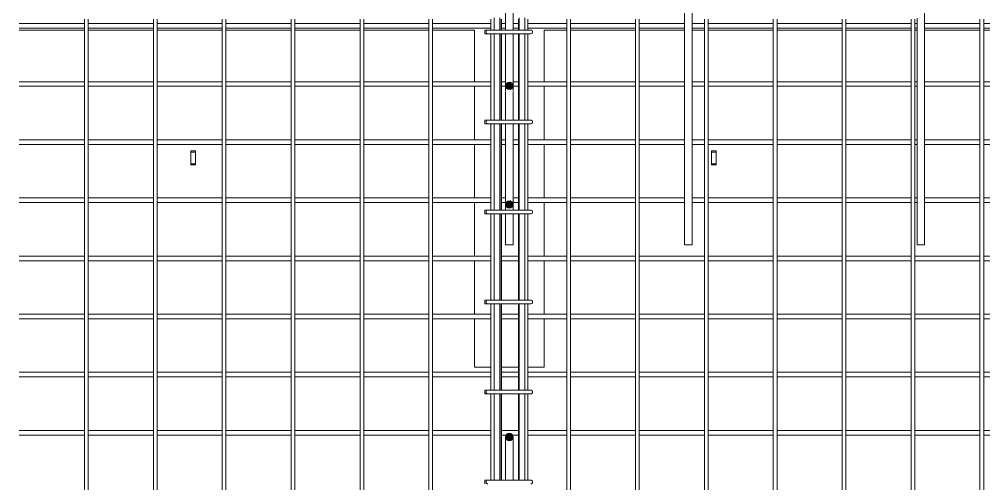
# Model space of a CAD drawing. Header units: millimetres. Extents: x 61914 to 85282, y 2378 to 28606.
# Drawn here: x 64829 to 66903, y 25975 to 26974 of the extents above; entities that cross this region are included whole.
import ezdxf

# ---------------------------------------------------------------- set-up
doc = ezdxf.new("R2010")
doc.units = ezdxf.units.MM
for name, color, linetype, lineweight in [('A-FLOR', 192, 'Continuous', 18), ('A-GENM', 13, 'Continuous', 18), ('S-RBAR', 171, 'Continuous', 18)]:
    doc.layers.add(name, color=color, linetype=linetype, lineweight=lineweight)

# ---------------------------------------------------------------- blocks, each defined once
blk = doc.blocks.new('RR spread anchor face based - RR-SA-2_5-150-614724-Elevation Top1')
at = {"layer": 'A-GENM'}
for p, q in [((66318, 26687.9), (66318, 26690.4)), ((66318, 26690.4), (66328, 26690.4)), ((66318, 26662.9), (66318, 26687.9)), ((66318, 26687.9), (66328, 26687.9)), ((66328, 26690.4), (66328, 26687.9)), ((66328, 26687.9), (66328, 26662.9)), ((66318, 26660.4), (66318, 26662.9)), ((66318, 26662.9), (66328, 26662.9)), ((66328, 26660.4), (66318, 26660.4)), ((66328, 26662.9), (66328, 26660.4))]:
    blk.add_line(p, q, dxfattribs=at)

msp = doc.modelspace()

# ---------------------------------------------------------------- hatches: boundary and pattern name
at = {"layer": 'S-RBAR'}
h = msp.add_hatch(color=256, dxfattribs=at)
edge = h.paths.add_edge_path()
edge.add_arc((65883.04259, 26830.42427), 8, 0, 360)
for points in [[(65885.51472, 26822.81582), (65891.04259, 26830.42427), (65885.51472, 26838.03272), (65876.57045, 26835.12655), (65876.57045, 26825.72199)], [(65885.51472, 26567.81582), (65891.04259, 26575.42427), (65885.51472, 26583.03272), (65876.57045, 26580.12655), (65876.57045, 26570.72199)], [(65885.51472, 26067.81582), (65891.04259, 26075.42427), (65885.51472, 26083.03272), (65876.57045, 26080.12655), (65876.57045, 26070.72199)]]:
    msp.add_hatch(color=256, dxfattribs=at).paths.add_polyline_path(points)
h = msp.add_hatch(color=256, dxfattribs=at)
edge = h.paths.add_edge_path()
edge.add_arc((65883.04259, 26575.42427), 8, 0, 360)
h = msp.add_hatch(color=256, dxfattribs=at)
edge = h.paths.add_edge_path()
edge.add_arc((65883.04259, 26075.42427), 8, 0, 360)

# ---------------------------------------------------------------- linework, layer by layer
at = {"layer": 'A-FLOR'}
for p, q in [((64828.86077, 26950.39395), (64969.04259, 26950.39395)), ((64977.04259, 26950.39395), (65117.2244, 26950.39395)), ((65125.2244, 26950.39395), (65265.40622, 26950.39395)), ((65273.64915, 26950.39395), (65413.58804, 26950.39395)), ((65421.58804, 26950.39395), (65561.76986, 26950.39395)), ((65569.76986, 26950.39395), (65709.95168, 26950.39395)), ((65717.95168, 26950.39395), (65808.04259, 26950.39395)), ((65808.04259, 26950.39395), (65808.04259, 26839.39395)), ((65958.04259, 26950.39395), (66006.31531, 26950.39395)), ((65958.04259, 26839.39395), (65958.04259, 26950.39395)), ((66014.31531, 26950.39395), (66154.49713, 26950.39395)), ((66162.49713, 26950.39395), (66260.04259, 26950.39395)), ((66276.04259, 26950.39395), (66302.67895, 26950.39395)), ((66310.67895, 26950.39395), (66450.86077, 26950.39395)), ((66458.86077, 26950.39395), (66599.04259, 26950.39395)), ((66607.04259, 26950.39395), (66747.2244, 26950.39395)), ((66755.2244, 26950.39395), (66760.04259, 26950.39395)), ((66776.04259, 26950.39395), (66895.40622, 26950.39395)), ((66903.40622, 26950.39395), (67043.58804, 26950.39395)), ((65808.04259, 26829.39395), (65808.04259, 26714.39395)), ((65958.04259, 26714.39395), (65958.04259, 26829.39395)), ((65808.04259, 26704.39395), (65808.04259, 26589.39395)), ((65958.04259, 26589.39395), (65958.04259, 26704.39395)), ((65808.04259, 26579.39395), (65808.04259, 26464.39395)), ((65958.04259, 26464.39395), (65958.04259, 26579.39395)), ((65808.04259, 26454.39395), (65808.04259, 26339.39395)), ((65958.04259, 26339.39395), (65958.04259, 26454.39395)), ((65808.04259, 26329.39395), (65808.04259, 26225.39395)), ((65958.04259, 26225.39395), (65958.04259, 26329.39395)), ((65808.04259, 26225.39395), (65843.04259, 26225.39395)), ((65866.13349, 26225.39395), (65903.04259, 26225.39395)), ((65923.04259, 26225.39395), (65958.04259, 26225.39395))]:
    msp.add_line(p, q, dxfattribs=at)
at = {"layer": 'S-RBAR'}
for p, q in [((65875.04259, 26989.97999), (65875.04259, 26970.86017)), ((65891.04259, 26989.97999), (65891.04259, 26970.86017)), ((66260.04259, 26989.97999), (66260.04259, 26970.86017)), ((66276.04259, 26989.97999), (66276.04259, 26970.86017)), ((66776.04259, 26989.97999), (66776.04259, 26970.86017)), ((64969.04259, 26973.55037), (64969.04259, 26965.09801)), ((64977.04259, 26973.55037), (64977.04259, 26965.09801)), ((65117.2244, 26973.55037), (65117.2244, 26965.09801)), ((65125.2244, 26973.55037), (65125.2244, 26965.09801)), ((65265.40622, 26973.55037), (65265.40622, 26965.09801)), ((65273.40622, 26973.55037), (65273.40622, 26965.09801)), ((65413.58804, 26973.55037), (65413.58804, 26965.09801)), ((65421.58804, 26973.55037), (65421.58804, 26965.09801)), ((65561.76986, 26973.55037), (65561.76986, 26965.09801)), ((65569.76986, 26973.55037), (65569.76986, 26965.09801)), ((65709.95168, 26973.55037), (65709.95168, 26965.09801)), ((65717.95168, 26973.55037), (65717.95168, 26965.09801)), ((65843.04259, 26965.87702), (65843.04259, 26973.98577)), ((65850.44756, 26976.68907), (65850.44756, 26967.42188)), ((65862.44756, 26976.68907), (65862.44756, 26967.42188)), ((65863.04259, 26965.87702), (65863.04259, 26973.98577)), ((65866.13349, 26973.55037), (65866.13349, 26965.09801)), ((65875.04259, 26970.86017), (65875.04259, 26950.39395)), ((65891.04259, 26970.86017), (65891.04259, 26950.39395)), ((65903.04259, 26965.87702), (65903.04259, 26973.98577)), ((65904.29414, 26976.68907), (65904.29414, 26967.42188)), ((65916.29414, 26976.68907), (65916.29414, 26967.42188)), ((65923.04259, 26965.87702), (65923.04259, 26973.98577)), ((66006.31531, 26973.55037), (66006.31531, 26965.09801)), ((66014.31531, 26973.55037), (66014.31531, 26965.09801)), ((66154.49713, 26973.55037), (66154.49713, 26965.09801)), ((66162.49713, 26973.55037), (66162.49713, 26965.09801)), ((66260.04259, 26970.86017), (66260.04259, 26488.48993)), ((66276.04259, 26970.86017), (66276.04259, 26488.48993)), ((66302.67895, 26973.55037), (66302.67895, 26965.09801)), ((66310.67895, 26973.55037), (66310.67895, 26965.09801)), ((66450.86077, 26973.55037), (66450.86077, 26965.09801)), ((66458.86077, 26973.55037), (66458.86077, 26965.09801)), ((66599.04259, 26973.55037), (66599.04259, 26965.09801)), ((66607.04259, 26973.55037), (66607.04259, 26965.09801)), ((66747.2244, 26973.55037), (66747.2244, 26965.09801)), ((66755.2244, 26973.55037), (66755.2244, 26965.09801)), ((66760.04259, 26975.8252), (66760.04259, 26970.86017)), ((66760.04259, 26970.86017), (66760.04259, 26488.48993)), ((66776.04259, 26970.86017), (66776.04259, 26488.48993)), ((66895.40622, 26973.55037), (66895.40622, 26965.09801)), ((66903.40622, 26973.55037), (66903.40622, 26965.09801)), ((64828.86077, 26964.39395), (64969.04259, 26964.39395)), ((64828.86077, 26954.39395), (64969.04259, 26954.39395)), ((64969.04259, 26965.09801), (64969.04259, 26951.68988)), ((64969.04259, 26943.23752), (64969.04259, 26951.68988)), ((64977.04259, 26965.09801), (64977.04259, 26951.68988)), ((64977.04259, 26964.39395), (65117.2244, 26964.39395)), ((64977.04259, 26954.39395), (65117.2244, 26954.39395)), ((64977.04259, 26943.23752), (64977.04259, 26951.68988)), ((65117.2244, 26965.09801), (65117.2244, 26951.68988)), ((65117.2244, 26943.23752), (65117.2244, 26951.68988)), ((65125.2244, 26965.09801), (65125.2244, 26951.68988)), ((65125.2244, 26964.39395), (65265.40622, 26964.39395)), ((65125.2244, 26954.39395), (65265.40622, 26954.39395)), ((65125.2244, 26943.23752), (65125.2244, 26951.68988)), ((65265.40622, 26965.09801), (65265.40622, 26951.68988)), ((65265.40622, 26943.23752), (65265.40622, 26951.68988)), ((65273.40622, 26965.09801), (65273.40622, 26951.68988)), ((65273.40622, 26943.23752), (65273.40622, 26951.68988)), ((65273.64915, 26964.39395), (65413.58804, 26964.39395)), ((65273.64915, 26954.39395), (65413.58804, 26954.39395)), ((65413.58804, 26965.09801), (65413.58804, 26951.68988)), ((65413.58804, 26943.23752), (65413.58804, 26951.68988)), ((65421.58804, 26965.09801), (65421.58804, 26951.68988)), ((65421.58804, 26964.39395), (65561.76986, 26964.39395)), ((65421.58804, 26954.39395), (65561.76986, 26954.39395)), ((65421.58804, 26943.23752), (65421.58804, 26951.68988)), ((65561.76986, 26965.09801), (65561.76986, 26951.68988)), ((65561.76986, 26943.23752), (65561.76986, 26951.68988)), ((65569.76986, 26965.09801), (65569.76986, 26951.68988)), ((65569.76986, 26964.39395), (65709.95168, 26964.39395)), ((65569.76986, 26954.39395), (65709.95168, 26954.39395)), ((65569.76986, 26943.23752), (65569.76986, 26951.68988)), ((65709.95168, 26965.09801), (65709.95168, 26951.68988)), ((65709.95168, 26943.23752), (65709.95168, 26951.68988)), ((65717.95168, 26965.09801), (65717.95168, 26951.68988)), ((65717.95168, 26964.39395), (65843.04259, 26964.39395)), ((65717.95168, 26954.39395), (65843.04259, 26954.39395)), ((65717.95168, 26943.23752), (65717.95168, 26951.68988)), ((65837.04259, 26950.39395), (65830.55373, 26950.39395)), ((65830.55373, 26950.39395), (65830.55373, 26942.39395)), ((65837.04259, 26950.39395), (65857.04259, 26950.39395)), ((65843.04259, 26965.87702), (65843.04259, 26950.39395)), ((65850.44756, 26967.42188), (65850.44756, 26950.39395)), ((65909.04259, 26950.39395), (65857.04259, 26950.39395)), ((65862.44756, 26967.42188), (65862.44756, 26950.39395)), ((65863.04259, 26965.87702), (65863.04259, 26950.39395)), ((65866.13349, 26965.09801), (65866.13349, 26951.68988)), ((65866.13349, 26964.39395), (65875.04259, 26964.39395)), ((65866.13349, 26954.39395), (65875.04259, 26954.39395)), ((65866.13349, 26950.42819), (65866.13349, 26951.68988)), ((65891.04259, 26964.39395), (65903.04259, 26964.39395)), ((65891.04259, 26954.39395), (65903.04259, 26954.39395)), ((65903.04259, 26965.87702), (65903.04259, 26950.39395)), ((65904.29414, 26967.42188), (65904.29414, 26950.39395)), ((65909.04259, 26950.39395), (65923.18472, 26950.39395)), ((65916.29414, 26967.42188), (65916.29414, 26950.39395)), ((65923.04259, 26965.87702), (65923.04259, 26950.39395)), ((65923.04259, 26964.39395), (66006.31531, 26964.39395)), ((65923.04259, 26954.39395), (66006.31531, 26954.39395)), ((65923.18472, 26950.39395), (65929.04259, 26950.39395)), ((65923.18472, 26950.39395), (65929.04259, 26950.39395)), ((66006.31531, 26965.09801), (66006.31531, 26951.68988)), ((66006.31531, 26943.23752), (66006.31531, 26951.68988)), ((66014.31531, 26965.09801), (66014.31531, 26951.68988)), ((66014.31531, 26964.39395), (66154.49713, 26964.39395)), ((66014.31531, 26954.39395), (66154.49713, 26954.39395)), ((66014.31531, 26943.23752), (66014.31531, 26951.68988)), ((66154.49713, 26965.09801), (66154.49713, 26951.68988)), ((66154.49713, 26943.23752), (66154.49713, 26951.68988)), ((66162.49713, 26965.09801), (66162.49713, 26951.68988)), ((66162.49713, 26964.39395), (66260.04259, 26964.39395)), ((66162.49713, 26954.39395), (66260.04259, 26954.39395)), ((66162.49713, 26943.23752), (66162.49713, 26951.68988)), ((66276.04259, 26964.39395), (66302.67895, 26964.39395)), ((66276.04259, 26954.39395), (66302.67895, 26954.39395)), ((66302.67895, 26965.09801), (66302.67895, 26951.68988)), ((66302.67895, 26943.23752), (66302.67895, 26951.68988)), ((66310.67895, 26965.09801), (66310.67895, 26951.68988)), ((66310.67895, 26964.39395), (66450.86077, 26964.39395)), ((66310.67895, 26954.39395), (66450.86077, 26954.39395)), ((66310.67895, 26943.23752), (66310.67895, 26951.68988)), ((66450.86077, 26965.09801), (66450.86077, 26951.68988)), ((66450.86077, 26943.23752), (66450.86077, 26951.68988)), ((66458.86077, 26965.09801), (66458.86077, 26951.68988)), ((66458.86077, 26964.39395), (66599.04259, 26964.39395)), ((66458.86077, 26954.39395), (66599.04259, 26954.39395)), ((66458.86077, 26943.23752), (66458.86077, 26951.68988)), ((66599.04259, 26965.09801), (66599.04259, 26951.68988)), ((66599.04259, 26943.23752), (66599.04259, 26951.68988)), ((66607.04259, 26965.09801), (66607.04259, 26951.68988)), ((66607.04259, 26964.39395), (66747.2244, 26964.39395)), ((66607.04259, 26954.39395), (66747.2244, 26954.39395)), ((66607.04259, 26943.23752), (66607.04259, 26951.68988)), ((66747.2244, 26965.09801), (66747.2244, 26951.68988)), ((66747.2244, 26943.23752), (66747.2244, 26951.68988)), ((66755.2244, 26965.09801), (66755.2244, 26951.68988)), ((66755.2244, 26964.39395), (66760.04259, 26964.39395)), ((66755.2244, 26954.39395), (66760.04259, 26954.39395)), ((66755.2244, 26943.23752), (66755.2244, 26951.68988)), ((66776.04259, 26964.39395), (66895.40622, 26964.39395)), ((66776.04259, 26954.39395), (66895.40622, 26954.39395)), ((66895.40622, 26965.09801), (66895.40622, 26951.68988)), ((66895.40622, 26943.23752), (66895.40622, 26951.68988)), ((66903.40622, 26965.09801), (66903.40622, 26951.68988)), ((66903.40622, 26964.39395), (67043.58804, 26964.39395)), ((66903.40622, 26954.39395), (67043.58804, 26954.39395)), ((66903.40622, 26943.23752), (66903.40622, 26951.68988)), ((64969.04259, 26943.23752), (64969.04259, 25207.55037)), ((64977.04259, 26943.23752), (64977.04259, 25207.55037)), ((65117.2244, 26943.23752), (65117.2244, 25207.55037)), ((65125.2244, 26943.23752), (65125.2244, 25207.55037)), ((65265.40622, 26943.23752), (65265.40622, 25207.55037)), ((65273.40622, 26943.23752), (65273.40622, 25207.55037)), ((65413.58804, 26943.23752), (65413.58804, 25207.55037)), ((65421.58804, 26943.23752), (65421.58804, 25207.55037)), ((65561.76986, 26943.23752), (65561.76986, 25207.55037)), ((65569.76986, 26943.23752), (65569.76986, 25207.55037)), ((65709.95168, 26943.23752), (65709.95168, 25207.55037)), ((65717.95168, 26943.23752), (65717.95168, 25207.55037)), ((65837.04259, 26942.39395), (65830.55373, 26942.39395)), ((65837.04259, 26942.39395), (65857.04259, 26942.39395)), ((65843.04259, 26942.39395), (65843.04259, 26866.74645)), ((65850.44756, 26942.39395), (65850.44756, 26927.19428)), ((65909.04259, 26942.39395), (65857.04259, 26942.39395)), ((65862.44756, 26942.39395), (65862.44756, 26927.19428)), ((65863.04259, 26942.39395), (65863.04259, 26866.74645)), ((65866.13349, 26942.39395), (65866.13349, 26756.83839)), ((65875.04259, 26942.39395), (65875.04259, 26830.42427)), ((65891.04259, 26942.39395), (65891.04259, 26830.42427)), ((65903.04259, 26942.39395), (65903.04259, 26866.74645)), ((65904.29414, 26942.39395), (65904.29414, 26927.19428)), ((65909.04259, 26942.39395), (65929.04259, 26942.39395)), ((65909.04259, 26942.39395), (65929.04259, 26942.39395)), ((65916.29414, 26942.39395), (65916.29414, 26927.19428)), ((65923.04259, 26942.39395), (65923.04259, 26866.74645)), ((66006.31531, 26943.23752), (66006.31531, 25207.55037)), ((66014.31531, 26943.23752), (66014.31531, 25207.55037)), ((66154.49713, 26943.23752), (66154.49713, 25207.55037)), ((66162.49713, 26943.23752), (66162.49713, 25207.55037)), ((66302.67895, 26943.23752), (66302.67895, 25207.55037)), ((66310.67895, 26943.23752), (66310.67895, 25207.55037)), ((66450.86077, 26943.23752), (66450.86077, 25207.55037)), ((66458.86077, 26943.23752), (66458.86077, 25207.55037)), ((66599.04259, 26943.23752), (66599.04259, 25207.55037)), ((66607.04259, 26943.23752), (66607.04259, 25207.55037)), ((66747.2244, 26943.23752), (66747.2244, 25207.55037)), ((66755.2244, 26943.23752), (66755.2244, 25207.55037)), ((66895.40622, 26943.23752), (66895.40622, 25207.55037)), ((66903.40622, 26943.23752), (66903.40622, 25207.55037)), ((65850.44756, 26917.9271), (65850.44756, 26927.19428)), ((65850.44756, 26917.9271), (65850.44756, 26756.83839)), ((65862.44756, 26917.9271), (65862.44756, 26927.19428)), ((65862.44756, 26917.9271), (65862.44756, 26756.83839)), ((65904.29414, 26917.9271), (65904.29414, 26927.19428)), ((65904.29414, 26917.9271), (65904.29414, 26756.83839)), ((65916.29414, 26917.9271), (65916.29414, 26927.19428)), ((65916.29414, 26917.9271), (65916.29414, 26756.83839)), ((65843.04259, 26866.74645), (65843.04259, 26858.6377)), ((65863.04259, 26866.74645), (65863.04259, 26858.6377)), ((65903.04259, 26866.74645), (65903.04259, 26858.6377)), ((65923.04259, 26866.74645), (65923.04259, 26858.6377)), ((65843.04259, 26858.6377), (65843.04259, 26756.83839)), ((65863.04259, 26858.6377), (65863.04259, 26756.83839)), ((65903.04259, 26858.6377), (65903.04259, 26756.83839)), ((65923.04259, 26858.6377), (65923.04259, 26756.83839)), ((64828.86077, 26839.39395), (64969.04259, 26839.39395)), ((64828.86077, 26829.39395), (64969.04259, 26829.39395)), ((64977.04259, 26839.39395), (65117.2244, 26839.39395)), ((64977.04259, 26829.39395), (65117.2244, 26829.39395)), ((65125.2244, 26839.39395), (65265.40622, 26839.39395)), ((65125.2244, 26829.39395), (65265.40622, 26829.39395)), ((65273.40622, 26839.39395), (65413.58804, 26839.39395)), ((65273.40622, 26829.39395), (65413.58804, 26829.39395)), ((65421.58804, 26839.39395), (65561.76986, 26839.39395)), ((65421.58804, 26829.39395), (65561.76986, 26829.39395)), ((65569.76986, 26839.39395), (65709.95168, 26839.39395)), ((65569.76986, 26829.39395), (65709.95168, 26829.39395)), ((65717.95168, 26839.39395), (65843.04259, 26839.39395)), ((65717.95168, 26829.39395), (65843.04259, 26829.39395)), ((65866.13349, 26839.39395), (65875.04259, 26839.39395)), ((65866.13349, 26829.39395), (65875.04259, 26829.39395)), ((65875.04259, 26818.01294), (65875.04259, 26830.42427)), ((65885.51472, 26838.03272), (65876.57045, 26835.12655)), ((65876.57045, 26835.12655), (65876.57045, 26825.72199)), ((65876.57045, 26825.72199), (65885.51472, 26822.81582)), ((65891.04259, 26830.42427), (65885.51472, 26838.03272)), ((65885.51472, 26822.81582), (65891.04259, 26830.42427)), ((65891.04259, 26839.39395), (65903.04259, 26839.39395)), ((65891.04259, 26818.01294), (65891.04259, 26830.42427)), ((65891.04259, 26829.39395), (65903.04259, 26829.39395)), ((65923.04259, 26839.39395), (66006.31531, 26839.39395)), ((65923.04259, 26829.39395), (66006.31531, 26829.39395)), ((66014.31531, 26839.39395), (66154.49713, 26839.39395)), ((66014.31531, 26829.39395), (66154.49713, 26829.39395)), ((66162.49713, 26839.39395), (66260.04259, 26839.39395)), ((66162.49713, 26829.39395), (66260.04259, 26829.39395)), ((66276.04259, 26839.39395), (66302.67895, 26839.39395)), ((66276.04259, 26829.39395), (66302.67895, 26829.39395)), ((66310.67895, 26839.39395), (66450.86077, 26839.39395)), ((66310.67895, 26829.39395), (66450.86077, 26829.39395)), ((66458.86077, 26839.39395), (66599.04259, 26839.39395)), ((66458.86077, 26829.39395), (66599.04259, 26829.39395)), ((66607.04259, 26839.39395), (66747.2244, 26839.39395)), ((66607.04259, 26829.39395), (66747.2244, 26829.39395)), ((66755.2244, 26839.39395), (66760.04259, 26839.39395)), ((66755.2244, 26829.39395), (66760.04259, 26829.39395)), ((66776.04259, 26839.39395), (66895.40622, 26839.39395)), ((66776.04259, 26829.39395), (66895.40622, 26829.39395)), ((66903.40622, 26839.39395), (67043.58804, 26839.39395)), ((66903.40622, 26829.39395), (67043.58804, 26829.39395)), ((65875.04259, 26817.06528), (65875.04259, 26756.83839)), ((65891.04259, 26817.06528), (65891.04259, 26756.83839)), ((65837.04259, 26756.83839), (65830.55373, 26756.83839)), ((65830.55373, 26756.83839), (65830.55373, 26748.83839)), ((65837.04259, 26748.83839), (65830.55373, 26748.83839)), ((65837.04259, 26756.83839), (65857.04259, 26756.83839)), ((65837.04259, 26748.83839), (65857.04259, 26748.83839)), ((65843.04259, 26748.83839), (65843.04259, 26563.28284)), ((65850.44756, 26748.83839), (65850.44756, 26563.28284)), ((65909.04259, 26756.83839), (65857.04259, 26756.83839)), ((65909.04259, 26748.83839), (65857.04259, 26748.83839)), ((65862.44756, 26748.83839), (65862.44756, 26563.28284)), ((65863.04259, 26748.83839), (65863.04259, 26563.28284)), ((65866.13349, 26748.83839), (65866.13349, 26563.28284)), ((65875.04259, 26748.83839), (65875.04259, 26588.78325)), ((65891.04259, 26748.83839), (65891.04259, 26588.78325)), ((65903.04259, 26748.83839), (65903.04259, 26563.28284)), ((65904.29414, 26748.83839), (65904.29414, 26563.28284)), ((65909.04259, 26756.83839), (65923.18472, 26756.83839)), ((65909.04259, 26748.83839), (65929.04259, 26748.83839)), ((65909.04259, 26748.83839), (65929.04259, 26748.83839)), ((65916.29414, 26748.83839), (65916.29414, 26563.28284)), ((65923.04259, 26748.83839), (65923.04259, 26563.28284)), ((65923.18472, 26756.83839), (65929.04259, 26756.83839)), ((65923.18472, 26756.83839), (65929.04259, 26756.83839)), ((64828.86077, 26714.39395), (64969.04259, 26714.39395)), ((64828.86077, 26704.39395), (64969.04259, 26704.39395)), ((64977.04259, 26714.39395), (65117.2244, 26714.39395)), ((64977.04259, 26704.39395), (65117.2244, 26704.39395)), ((65125.2244, 26714.39395), (65265.40622, 26714.39395)), ((65125.2244, 26704.39395), (65265.40622, 26704.39395)), ((65273.64915, 26714.39395), (65413.58804, 26714.39395)), ((65273.64915, 26704.39395), (65413.58804, 26704.39395)), ((65421.58804, 26714.39395), (65561.76986, 26714.39395)), ((65421.58804, 26704.39395), (65561.76986, 26704.39395)), ((65569.76986, 26714.39395), (65709.95168, 26714.39395)), ((65569.76986, 26704.39395), (65709.95168, 26704.39395)), ((65717.95168, 26714.39395), (65843.04259, 26714.39395)), ((65717.95168, 26704.39395), (65843.04259, 26704.39395)), ((65866.13349, 26714.39395), (65875.04259, 26714.39395)), ((65866.13349, 26704.39395), (65875.04259, 26704.39395)), ((65891.04259, 26714.39395), (65903.04259, 26714.39395)), ((65891.04259, 26704.39395), (65903.04259, 26704.39395)), ((65923.04259, 26714.39395), (66006.31531, 26714.39395)), ((65923.04259, 26704.39395), (66006.31531, 26704.39395)), ((66014.31531, 26714.39395), (66154.49713, 26714.39395)), ((66014.31531, 26704.39395), (66154.49713, 26704.39395)), ((66162.49713, 26714.39395), (66260.04259, 26714.39395)), ((66162.49713, 26704.39395), (66260.04259, 26704.39395)), ((66276.04259, 26714.39395), (66302.67895, 26714.39395)), ((66276.04259, 26704.39395), (66302.67895, 26704.39395)), ((66310.67895, 26714.39395), (66450.86077, 26714.39395)), ((66310.67895, 26704.39395), (66450.86077, 26704.39395)), ((66458.86077, 26714.39395), (66599.04259, 26714.39395)), ((66458.86077, 26704.39395), (66599.04259, 26704.39395)), ((66607.04259, 26714.39395), (66747.2244, 26714.39395)), ((66607.04259, 26704.39395), (66747.2244, 26704.39395)), ((66755.2244, 26714.39395), (66760.04259, 26714.39395)), ((66755.2244, 26704.39395), (66760.04259, 26704.39395)), ((66776.04259, 26714.39395), (66895.40622, 26714.39395)), ((66776.04259, 26704.39395), (66895.40622, 26704.39395)), ((66903.40622, 26714.39395), (67043.58804, 26714.39395)), ((66903.40622, 26704.39395), (67043.58804, 26704.39395)), ((64828.86077, 26589.39395), (64969.04259, 26589.39395)), ((64828.86077, 26579.39395), (64969.04259, 26579.39395)), ((64977.04259, 26589.39395), (65117.2244, 26589.39395)), ((64977.04259, 26579.39395), (65117.2244, 26579.39395)), ((65125.2244, 26589.39395), (65265.40622, 26589.39395)), ((65125.2244, 26579.39395), (65265.40622, 26579.39395)), ((65273.40622, 26589.39395), (65413.58804, 26589.39395)), ((65273.40622, 26579.39395), (65413.58804, 26579.39395)), ((65421.58804, 26589.39395), (65561.76986, 26589.39395)), ((65421.58804, 26579.39395), (65561.76986, 26579.39395)), ((65569.76986, 26589.39395), (65709.95168, 26589.39395)), ((65569.76986, 26579.39395), (65709.95168, 26579.39395)), ((65717.95168, 26589.39395), (65843.04259, 26589.39395)), ((65717.95168, 26579.39395), (65843.04259, 26579.39395)), ((65866.13349, 26589.39395), (65875.04259, 26589.39395)), ((65866.13349, 26579.39395), (65875.04259, 26579.39395)), ((65875.04259, 26575.42427), (65875.04259, 26587.8356)), ((65875.04259, 26575.42427), (65875.04259, 26563.28284)), ((65885.51472, 26583.03272), (65876.57045, 26580.12655)), ((65876.57045, 26580.12655), (65876.57045, 26570.72199)), ((65891.04259, 26575.42427), (65885.51472, 26583.03272)), ((65885.51472, 26567.81582), (65891.04259, 26575.42427)), ((65891.04259, 26589.39395), (65903.04259, 26589.39395)), ((65891.04259, 26575.42427), (65891.04259, 26587.8356)), ((65891.04259, 26579.39395), (65903.04259, 26579.39395)), ((65891.04259, 26575.42427), (65891.04259, 26563.28284)), ((65923.04259, 26589.39395), (66006.31531, 26589.39395)), ((65923.04259, 26579.39395), (66006.31531, 26579.39395)), ((66014.31531, 26589.39395), (66154.49713, 26589.39395)), ((66014.31531, 26579.39395), (66154.49713, 26579.39395)), ((66162.49713, 26589.39395), (66260.04259, 26589.39395)), ((66162.49713, 26579.39395), (66260.04259, 26579.39395)), ((66276.04259, 26589.39395), (66302.67895, 26589.39395)), ((66276.04259, 26579.39395), (66302.67895, 26579.39395)), ((66310.67895, 26589.39395), (66450.86077, 26589.39395)), ((66310.67895, 26579.39395), (66450.86077, 26579.39395)), ((66458.86077, 26589.39395), (66599.04259, 26589.39395)), ((66458.86077, 26579.39395), (66599.04259, 26579.39395)), ((66607.04259, 26589.39395), (66747.2244, 26589.39395)), ((66607.04259, 26579.39395), (66747.2244, 26579.39395)), ((66755.2244, 26589.39395), (66760.04259, 26589.39395)), ((66755.2244, 26579.39395), (66760.04259, 26579.39395)), ((66776.04259, 26589.39395), (66895.40622, 26589.39395)), ((66776.04259, 26579.39395), (66895.40622, 26579.39395)), ((66903.40622, 26589.39395), (67043.58804, 26589.39395)), ((66903.40622, 26579.39395), (67043.58804, 26579.39395)), ((65837.04259, 26563.28284), (65830.55373, 26563.28284)), ((65830.55373, 26563.28284), (65830.55373, 26555.28284)), ((65837.04259, 26555.28284), (65830.55373, 26555.28284)), ((65837.04259, 26563.28284), (65857.04259, 26563.28284)), ((65837.04259, 26555.28284), (65857.04259, 26555.28284)), ((65843.04259, 26555.28284), (65843.04259, 26369.72728)), ((65850.44756, 26555.28284), (65850.44756, 26369.72728)), ((65909.04259, 26563.28284), (65857.04259, 26563.28284)), ((65909.04259, 26555.28284), (65857.04259, 26555.28284)), ((65862.44756, 26555.28284), (65862.44756, 26369.72728)), ((65863.04259, 26555.28284), (65863.04259, 26369.72728)), ((65866.13349, 26555.28284), (65866.13349, 26369.72728)), ((65875.04259, 26555.28284), (65875.04259, 26488.48993)), ((65876.57045, 26570.72199), (65885.51472, 26567.81582)), ((65891.04259, 26555.28284), (65891.04259, 26488.48993)), ((65903.04259, 26555.28284), (65903.04259, 26369.72728)), ((65904.29414, 26555.28284), (65904.29414, 26369.72728)), ((65909.04259, 26563.28284), (65923.18472, 26563.28284)), ((65909.04259, 26555.28284), (65929.04259, 26555.28284)), ((65909.04259, 26555.28284), (65929.04259, 26555.28284)), ((65916.29414, 26555.28284), (65916.29414, 26369.72728)), ((65923.04259, 26555.28284), (65923.04259, 26369.72728)), ((65923.18472, 26563.28284), (65929.04259, 26563.28284)), ((65923.18472, 26563.28284), (65929.04259, 26563.28284)), ((65875.04259, 26488.48993), (65891.04259, 26488.48993)), ((66260.04259, 26488.48993), (66276.04259, 26488.48993)), ((66760.04259, 26488.48993), (66776.04259, 26488.48993)), ((64828.86077, 26464.39395), (64969.04259, 26464.39395)), ((64828.86077, 26454.39395), (64969.04259, 26454.39395)), ((64977.04259, 26464.39395), (65117.2244, 26464.39395)), ((64977.04259, 26454.39395), (65117.2244, 26454.39395)), ((65125.2244, 26464.39395), (65265.40622, 26464.39395)), ((65125.2244, 26454.39395), (65265.40622, 26454.39395)), ((65273.40622, 26464.39395), (65413.58804, 26464.39395)), ((65273.40622, 26454.39395), (65413.58804, 26454.39395)), ((65421.58804, 26464.39395), (65561.76986, 26464.39395)), ((65421.58804, 26454.39395), (65561.76986, 26454.39395)), ((65569.76986, 26464.39395), (65709.95168, 26464.39395)), ((65569.76986, 26454.39395), (65709.95168, 26454.39395)), ((65717.95168, 26464.39395), (65843.04259, 26464.39395)), ((65717.95168, 26454.39395), (65843.04259, 26454.39395)), ((65866.13349, 26464.39395), (65903.04259, 26464.39395)), ((65866.13349, 26454.39395), (65903.04259, 26454.39395)), ((65923.04259, 26464.39395), (66006.31531, 26464.39395)), ((65923.04259, 26454.39395), (66006.31531, 26454.39395)), ((66014.31531, 26464.39395), (66154.49713, 26464.39395)), ((66014.31531, 26454.39395), (66154.49713, 26454.39395)), ((66162.49713, 26464.39395), (66302.67895, 26464.39395)), ((66162.49713, 26454.39395), (66302.67895, 26454.39395)), ((66310.67895, 26464.39395), (66450.86077, 26464.39395)), ((66310.67895, 26454.39395), (66450.86077, 26454.39395)), ((66458.86077, 26464.39395), (66599.04259, 26464.39395)), ((66458.86077, 26454.39395), (66599.04259, 26454.39395)), ((66607.04259, 26464.39395), (66747.2244, 26464.39395)), ((66607.04259, 26454.39395), (66747.2244, 26454.39395)), ((66755.2244, 26464.39395), (66895.40622, 26464.39395)), ((66755.2244, 26454.39395), (66895.40622, 26454.39395)), ((66903.40622, 26464.39395), (67043.58804, 26464.39395)), ((66903.40622, 26454.39395), (67043.58804, 26454.39395)), ((65837.04259, 26369.72728), (65830.55373, 26369.72728)), ((65830.55373, 26369.72728), (65830.55373, 26361.72728)), ((65837.04259, 26369.72728), (65857.04259, 26369.72728)), ((65909.04259, 26369.72728), (65857.04259, 26369.72728)), ((65909.04259, 26369.72728), (65923.18472, 26369.72728)), ((65923.18472, 26369.72728), (65929.04259, 26369.72728)), ((65923.18472, 26369.72728), (65929.04259, 26369.72728)), ((65837.04259, 26361.72728), (65830.55373, 26361.72728)), ((65837.04259, 26361.72728), (65857.04259, 26361.72728)), ((65843.04259, 26361.72728), (65843.04259, 26176.17172)), ((65850.44756, 26361.72728), (65850.44756, 26176.17172)), ((65909.04259, 26361.72728), (65857.04259, 26361.72728)), ((65862.44756, 26361.72728), (65862.44756, 26176.17172)), ((65863.04259, 26361.72728), (65863.04259, 26176.17172)), ((65866.13349, 26361.72728), (65866.13349, 26176.17172)), ((65903.04259, 26361.72728), (65903.04259, 26176.17172)), ((65904.29414, 26361.72728), (65904.29414, 26176.17172)), ((65909.04259, 26361.72728), (65929.04259, 26361.72728)), ((65909.04259, 26361.72728), (65929.04259, 26361.72728)), ((65916.29414, 26361.72728), (65916.29414, 26176.17172)), ((65923.04259, 26361.72728), (65923.04259, 26176.17172)), ((64828.86077, 26339.39395), (64969.04259, 26339.39395)), ((64828.86077, 26329.39395), (64969.04259, 26329.39395)), ((64977.04259, 26339.39395), (65117.2244, 26339.39395)), ((64977.04259, 26329.39395), (65117.2244, 26329.39395)), ((65125.2244, 26339.39395), (65265.40622, 26339.39395)), ((65125.2244, 26329.39395), (65265.40622, 26329.39395)), ((65273.40622, 26339.39395), (65413.58804, 26339.39395)), ((65273.40622, 26329.39395), (65413.58804, 26329.39395)), ((65421.58804, 26339.39395), (65561.76986, 26339.39395)), ((65421.58804, 26329.39395), (65561.76986, 26329.39395)), ((65569.76986, 26339.39395), (65709.95168, 26339.39395)), ((65569.76986, 26329.39395), (65709.95168, 26329.39395)), ((65717.95168, 26339.39395), (65843.04259, 26339.39395)), ((65717.95168, 26329.39395), (65843.04259, 26329.39395)), ((65866.13349, 26339.39395), (65903.04259, 26339.39395)), ((65866.13349, 26329.39395), (65903.04259, 26329.39395)), ((65923.04259, 26339.39395), (66006.31531, 26339.39395)), ((65923.04259, 26329.39395), (66006.31531, 26329.39395)), ((66014.31531, 26339.39395), (66154.49713, 26339.39395)), ((66014.31531, 26329.39395), (66154.49713, 26329.39395)), ((66162.49713, 26339.39395), (66302.67895, 26339.39395)), ((66162.49713, 26329.39395), (66302.67895, 26329.39395)), ((66310.67895, 26339.39395), (66450.86077, 26339.39395)), ((66310.67895, 26329.39395), (66450.86077, 26329.39395)), ((66458.86077, 26339.39395), (66599.04259, 26339.39395)), ((66458.86077, 26329.39395), (66599.04259, 26329.39395)), ((66607.04259, 26339.39395), (66747.2244, 26339.39395)), ((66607.04259, 26329.39395), (66747.2244, 26329.39395)), ((66755.2244, 26339.39395), (66895.40622, 26339.39395)), ((66755.2244, 26329.39395), (66895.40622, 26329.39395)), ((66903.40622, 26339.39395), (67043.58804, 26339.39395)), ((66903.40622, 26329.39395), (67043.58804, 26329.39395)), ((64828.86077, 26214.39395), (64969.04259, 26214.39395)), ((64828.86077, 26204.39395), (64969.04259, 26204.39395)), ((64977.04259, 26214.39395), (65117.2244, 26214.39395)), ((64977.04259, 26204.39395), (65117.2244, 26204.39395)), ((65125.2244, 26214.39395), (65265.40622, 26214.39395)), ((65125.2244, 26204.39395), (65265.40622, 26204.39395)), ((65273.40622, 26214.39395), (65413.58804, 26214.39395)), ((65273.40622, 26204.39395), (65413.58804, 26204.39395)), ((65421.58804, 26214.39395), (65561.76986, 26214.39395)), ((65421.58804, 26204.39395), (65561.76986, 26204.39395)), ((65569.76986, 26214.39395), (65709.95168, 26214.39395)), ((65569.76986, 26204.39395), (65709.95168, 26204.39395)), ((65717.95168, 26214.39395), (65843.04259, 26214.39395)), ((65717.95168, 26204.39395), (65843.04259, 26204.39395)), ((65866.13349, 26214.39395), (65903.04259, 26214.39395)), ((65866.13349, 26204.39395), (65903.04259, 26204.39395)), ((65923.04259, 26214.39395), (66006.31531, 26214.39395)), ((65923.04259, 26204.39395), (66006.31531, 26204.39395)), ((66014.31531, 26214.39395), (66154.49713, 26214.39395)), ((66014.31531, 26204.39395), (66154.49713, 26204.39395)), ((66162.49713, 26214.39395), (66302.67895, 26214.39395)), ((66162.49713, 26204.39395), (66302.67895, 26204.39395)), ((66310.67895, 26214.39395), (66450.86077, 26214.39395)), ((66310.67895, 26204.39395), (66450.86077, 26204.39395)), ((66458.86077, 26214.39395), (66599.04259, 26214.39395)), ((66458.86077, 26204.39395), (66599.04259, 26204.39395)), ((66607.04259, 26214.39395), (66747.2244, 26214.39395)), ((66607.04259, 26204.39395), (66747.2244, 26204.39395)), ((66755.2244, 26214.39395), (66895.40622, 26214.39395)), ((66755.2244, 26204.39395), (66895.40622, 26204.39395)), ((66903.40622, 26214.39395), (67043.58804, 26214.39395)), ((66903.40622, 26204.39395), (67043.58804, 26204.39395)), ((65837.04259, 26176.17172), (65830.55373, 26176.17172)), ((65830.55373, 26176.17172), (65830.55373, 26168.17172)), ((65837.04259, 26168.17172), (65830.55373, 26168.17172)), ((65837.04259, 26176.17172), (65857.04259, 26176.17172)), ((65837.04259, 26168.17172), (65857.04259, 26168.17172)), ((65843.04259, 26168.17172), (65843.04259, 25982.61617)), ((65850.44756, 26168.17172), (65850.44756, 25982.61617)), ((65909.04259, 26176.17172), (65857.04259, 26176.17172)), ((65909.04259, 26168.17172), (65857.04259, 26168.17172)), ((65862.44756, 26168.17172), (65862.44756, 25982.61617)), ((65863.04259, 26168.17172), (65863.04259, 25982.61617)), ((65866.13349, 26168.17172), (65866.13349, 25982.61617)), ((65903.04259, 26168.17172), (65903.04259, 25982.61617)), ((65904.29414, 26168.17172), (65904.29414, 25982.61617)), ((65909.04259, 26176.17172), (65923.18472, 26176.17172)), ((65909.04259, 26168.17172), (65929.04259, 26168.17172)), ((65909.04259, 26168.17172), (65929.04259, 26168.17172)), ((65916.29414, 26168.17172), (65916.29414, 25982.61617)), ((65923.04259, 26168.17172), (65923.04259, 25982.61617)), ((65923.18472, 26176.17172), (65929.04259, 26176.17172)), ((65923.18472, 26176.17172), (65929.04259, 26176.17172)), ((64828.86077, 26089.39395), (64969.04259, 26089.39395)), ((64828.86077, 26079.39395), (64969.04259, 26079.39395)), ((64977.04259, 26089.39395), (65117.2244, 26089.39395)), ((64977.04259, 26079.39395), (65117.2244, 26079.39395)), ((65125.2244, 26089.39395), (65265.40622, 26089.39395)), ((65125.2244, 26079.39395), (65265.40622, 26079.39395)), ((65273.40622, 26089.39395), (65413.58804, 26089.39395)), ((65273.40622, 26079.39395), (65413.58804, 26079.39395)), ((65421.58804, 26089.39395), (65561.76986, 26089.39395)), ((65421.58804, 26079.39395), (65561.76986, 26079.39395)), ((65569.76986, 26089.39395), (65709.95168, 26089.39395)), ((65569.76986, 26079.39395), (65709.95168, 26079.39395)), ((65717.95168, 26089.39395), (65843.04259, 26089.39395)), ((65717.95168, 26079.39395), (65843.04259, 26079.39395)), ((65866.13349, 26089.39395), (65903.04259, 26089.39395)), ((65866.13349, 26079.39395), (65876.11438, 26079.39395)), ((65885.51472, 26083.03272), (65876.57045, 26080.12655)), ((65876.57045, 26080.12655), (65876.57045, 26070.72199)), ((65891.04259, 26075.42427), (65885.51472, 26083.03272)), ((65889.97079, 26079.39395), (65903.04259, 26079.39395)), ((65923.04259, 26089.39395), (66006.31531, 26089.39395)), ((65923.04259, 26079.39395), (66006.31531, 26079.39395)), ((66014.31531, 26089.39395), (66154.49713, 26089.39395)), ((66014.31531, 26079.39395), (66154.49713, 26079.39395)), ((66162.49713, 26089.39395), (66302.67895, 26089.39395)), ((66162.49713, 26079.39395), (66302.67895, 26079.39395)), ((66310.67895, 26089.39395), (66450.86077, 26089.39395)), ((66310.67895, 26079.39395), (66450.86077, 26079.39395)), ((66458.86077, 26089.39395), (66599.04259, 26089.39395)), ((66458.86077, 26079.39395), (66599.04259, 26079.39395)), ((66607.04259, 26089.39395), (66747.2244, 26089.39395)), ((66607.04259, 26079.39395), (66747.2244, 26079.39395)), ((66755.2244, 26089.39395), (66895.40622, 26089.39395)), ((66755.2244, 26079.39395), (66895.40622, 26079.39395)), ((66903.40622, 26089.39395), (67043.58804, 26089.39395)), ((66903.40622, 26079.39395), (67043.58804, 26079.39395)), ((65875.04259, 26035.42427), (65875.04259, 26075.42427)), ((65876.57045, 26070.72199), (65885.51472, 26067.81582)), ((65885.51472, 26067.81582), (65891.04259, 26075.42427)), ((65891.04259, 26035.42427), (65891.04259, 26075.42427)), ((65875.04259, 25982.61617), (65875.04259, 26035.42427)), ((65891.04259, 25982.61617), (65891.04259, 26035.42427)), ((65837.04259, 25982.61617), (65830.55373, 25982.61617)), ((65830.55373, 25982.61617), (65830.55373, 25974.61617)), ((65837.04259, 25982.61617), (65857.04259, 25982.61617)), ((65909.04259, 25982.61617), (65857.04259, 25982.61617)), ((65909.04259, 25982.61617), (65923.18472, 25982.61617)), ((65923.18472, 25982.61617), (65929.04259, 25982.61617)), ((65923.18472, 25982.61617), (65929.04259, 25982.61617))]:
    msp.add_line(p, q, dxfattribs=at)
for centre in [(65883.04259, 26830.42427), (65883.04259, 26575.42427), (65883.04259, 26075.42427)]:
    msp.add_circle(centre, 8, dxfattribs=at)
for centre, radius, start, end in [((65837.04259, 26946.39395), 4, 90, 270), ((65929.04259, 26946.39395), 4, 270, 90), ((65929.04259, 26946.39395), 4, 75, 90), ((65929.04259, 26946.39395), 4, 270, 90), ((65929.04259, 26946.39395), 4, 15, 60), ((65929.04259, 26946.39395), 4, 300, 345), ((65883.04259, 26830.42427), 8, 0, 180), ((65837.04259, 26752.83839), 4, 90, 270), ((65929.04259, 26752.83839), 4, 270, 90), ((65929.04259, 26752.83839), 4, 75, 90), ((65929.04259, 26752.83839), 4, 270, 90), ((65929.04259, 26752.83839), 4, 15, 60), ((65929.04259, 26752.83839), 4, 300, 345), ((65883.04259, 26575.42427), 8, 180, 360), ((65837.04259, 26559.28284), 4, 90, 270), ((65929.04259, 26559.28284), 4, 270, 90), ((65929.04259, 26559.28284), 4, 75, 90), ((65929.04259, 26559.28284), 4, 270, 90), ((65929.04259, 26559.28284), 4, 15, 60), ((65929.04259, 26559.28284), 4, 300, 345), ((65837.04259, 26365.72728), 4, 90, 270), ((65929.04259, 26365.72728), 4, 270, 90), ((65929.04259, 26365.72728), 4, 75, 90), ((65929.04259, 26365.72728), 4, 270, 90), ((65929.04259, 26365.72728), 4, 15, 60), ((65929.04259, 26365.72728), 4, 300, 345), ((65837.04259, 26172.17172), 4, 90, 270), ((65929.04259, 26172.17172), 4, 270, 90), ((65929.04259, 26172.17172), 4, 75, 90), ((65929.04259, 26172.17172), 4, 270, 90), ((65929.04259, 26172.17172), 4, 15, 60), ((65929.04259, 26172.17172), 4, 300, 345), ((65883.04259, 26075.42427), 8, 0, 180), ((65837.04259, 25978.61617), 4, 90, 270), ((65929.04259, 25978.61617), 4, 270, 90), ((65929.04259, 25978.61617), 4, 75, 90), ((65929.04259, 25978.61617), 4, 270, 90), ((65929.04259, 25978.61617), 4, 15, 60), ((65929.04259, 25978.61617), 4, 300, 345)]:
    msp.add_arc(centre, radius, start, end, dxfattribs=at)

# ---------------------------------------------------------------- block references
at = {"layer": 'A-GENM'}
for p in [(-1120, 0), (0, 0)]:
    msp.add_blockref('RR spread anchor face based - RR-SA-2_5-150-614724-Elevation Top1', p, dxfattribs=at)

doc.saveas('drawing.dxf')
